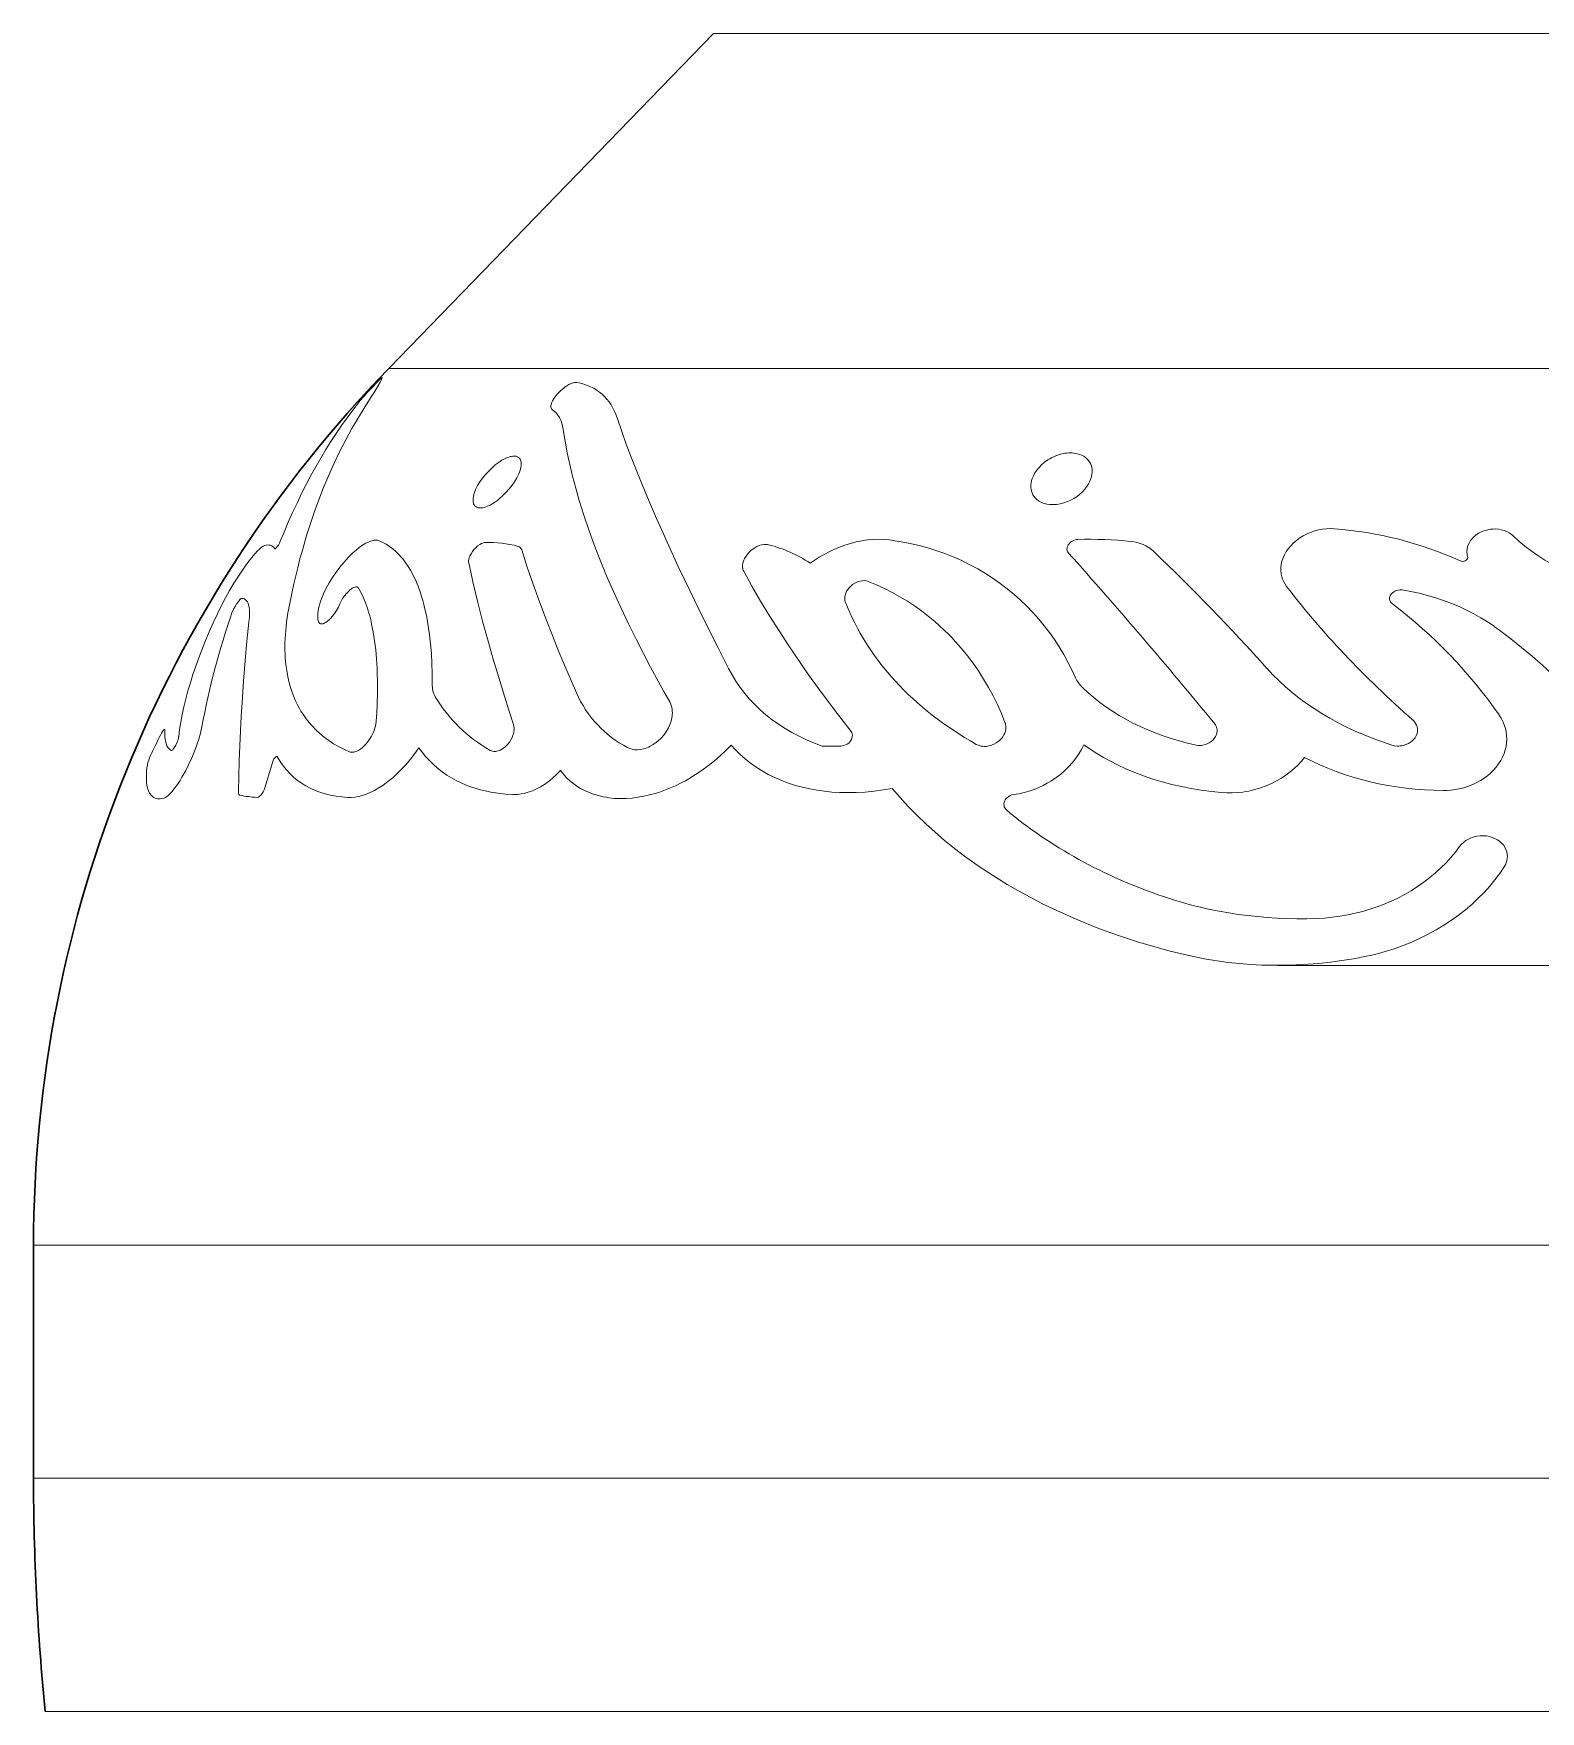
# Model space of a CAD drawing. Extents: x 0 to 594, y 0 to 575.
# Drawn here: x 235.61 to 267.91, y 260.41 to 296.38 of the extents above; entities that cross this region are included whole.
import ezdxf

# ---------------------------------------------------------------- set-up
doc = ezdxf.new("R2010")
doc.units = 0

msp = doc.modelspace()

# ---------------------------------------------------------------- linework, layer by layer
at = {"color": 7, "lineweight": 30, "ltscale": 0.250046}
msp.add_line((250.184, 296.379), (243.224, 289.196), dxfattribs=at)
at = {"color": 7, "lineweight": 13}
for p, q in [((288.915, 296.379), (250.184, 296.379)), ((295.023, 289.196), (243.224, 289.196)), ((262.283, 276.402), (328.295, 276.402)), ((301.703, 270.406), (235.612, 270.406)), ((301.703, 265.406), (235.612, 265.406)), ((301.484, 260.406), (235.862, 260.406))]:
    msp.add_line(p, q, dxfattribs=at)
at = {"color": 7, "lineweight": 13, "ltscale": 0.010202}
msp.add_line((252.925, 281.104), (252.517, 281.104), dxfattribs=at)
at = {"color": 7, "lineweight": 13, "ltscale": 0.014746}
msp.add_line((240.568, 280.208), (240.738, 280.773), dxfattribs=at)
at = {"color": 7, "lineweight": 30, "ltscale": 0.125}
msp.add_line((235.612, 265.406), (235.612, 270.406), dxfattribs=at)
at = {"color": 7, "lineweight": 13}
for points in [[(243.087, 289.002), (243.087, 289.003), (243.087, 289.004), (243.087, 289.004), (243.086, 289.004), (243.086, 289.004), (243.083, 289.003), (243.073, 288.996), (243.041, 288.967), (242.985, 288.913), (242.86, 288.784), (242.773, 288.69), (242.688, 288.596), (242.607, 288.501), (242.573, 288.461)], [(242.716, 288.381), (242.851, 288.592), (242.909, 288.685), (242.984, 288.808), (243.031, 288.89), (243.066, 288.955), (243.078, 288.981), (243.087, 289.002)], [(247.254, 288.898), (247.224, 288.899), (247.203, 288.896), (247.181, 288.891), (247.135, 288.875), (247.088, 288.852), (247.042, 288.825), (247.009, 288.803), (246.976, 288.779), (246.915, 288.727), (246.859, 288.671), (246.809, 288.614), (246.768, 288.559), (246.736, 288.504), (246.722, 288.475), (246.711, 288.448), (246.704, 288.422), (246.7, 288.398), (246.699, 288.383), (246.701, 288.368), (246.705, 288.35), (246.714, 288.334), (246.727, 288.322)], [(241.083, 284.059), (241.154, 284.408), (241.192, 284.582), (241.232, 284.755), (241.273, 284.923), (241.315, 285.09), (241.388, 285.356), (241.465, 285.618), (241.546, 285.876), (241.632, 286.131), (241.723, 286.381), (241.828, 286.649), (241.938, 286.913), (242.054, 287.171), (242.175, 287.424), (242.302, 287.672), (242.435, 287.914), (242.573, 288.15), (242.716, 288.381)], [(246.965, 287.888), (247.004, 287.642), (247.05, 287.393), (247.103, 287.141), (247.164, 286.887), (247.232, 286.63), (247.306, 286.37), (247.354, 286.213), (247.404, 286.055), (247.512, 285.737), (247.628, 285.416), (247.754, 285.091), (247.893, 284.754), (248.04, 284.414), (248.196, 284.071), (248.361, 283.726), (248.533, 283.377), (248.683, 283.085), (248.838, 282.791), (248.999, 282.495), (249.122, 282.272), (249.249, 282.049)], [(250.505, 282.768), (250.283, 283.208), (250.066, 283.643), (249.872, 284.036), (249.684, 284.423), (249.431, 284.955), (249.191, 285.476), (249.075, 285.732), (248.963, 285.985), (248.77, 286.433), (248.589, 286.87), (248.504, 287.085), (248.422, 287.298), (248.317, 287.576), (248.219, 287.85), (248.127, 288.119)], [(245.919, 286.769), (245.968, 286.852), (245.99, 286.895), (246.01, 286.938), (246.026, 286.977), (246.039, 287.016), (246.053, 287.07), (246.061, 287.122), (246.063, 287.146), (246.062, 287.17), (246.06, 287.193), (246.055, 287.214), (246.049, 287.234), (246.041, 287.252), (246.026, 287.273), (246.006, 287.291), (245.983, 287.305), (245.953, 287.315), (245.92, 287.319), (245.884, 287.318), (245.857, 287.314), (245.829, 287.308), (245.797, 287.299), (245.764, 287.287), (245.706, 287.261), (245.648, 287.229), (245.592, 287.192), (245.55, 287.162), (245.509, 287.131), (245.431, 287.063), (245.36, 286.993), (245.294, 286.92), (245.234, 286.845), (245.18, 286.769)], [(258.276, 286.839), (258.288, 286.885), (258.297, 286.93), (258.301, 286.976), (258.301, 287.005), (258.299, 287.034), (258.293, 287.072), (258.284, 287.11), (258.27, 287.146), (258.25, 287.185), (258.225, 287.222), (258.194, 287.257), (258.159, 287.288), (258.12, 287.315), (258.078, 287.338), (258.031, 287.357), (257.981, 287.371), (257.946, 287.378), (257.91, 287.384), (257.874, 287.387), (257.836, 287.388), (257.798, 287.387), (257.76, 287.384), (257.719, 287.379), (257.678, 287.372), (257.601, 287.352), (257.542, 287.333), (257.486, 287.31), (257.431, 287.283), (257.392, 287.261), (257.354, 287.238), (257.282, 287.187), (257.216, 287.131), (257.163, 287.077), (257.115, 287.02), (257.075, 286.961), (257.042, 286.9), (257.016, 286.839)], [(245.18, 286.769), (245.13, 286.687), (245.107, 286.644), (245.087, 286.601), (245.07, 286.56), (245.056, 286.52), (245.041, 286.465), (245.032, 286.412), (245.031, 286.387), (245.031, 286.362), (245.033, 286.339), (245.038, 286.318), (245.044, 286.297), (245.053, 286.278), (245.069, 286.256), (245.089, 286.238), (245.113, 286.223), (245.143, 286.213), (245.178, 286.209), (245.215, 286.21), (245.244, 286.214), (245.273, 286.22), (245.305, 286.23), (245.338, 286.243), (245.397, 286.27), (245.455, 286.303), (245.512, 286.34), (245.554, 286.371), (245.595, 286.404), (245.673, 286.473), (245.744, 286.544), (245.808, 286.618), (245.867, 286.693), (245.919, 286.769)], [(257.016, 286.839), (257.002, 286.794), (256.992, 286.748), (256.987, 286.703), (256.986, 286.673), (256.987, 286.643), (256.991, 286.605), (257, 286.566), (257.013, 286.529), (257.032, 286.489), (257.057, 286.451), (257.088, 286.415), (257.124, 286.383), (257.168, 286.352), (257.217, 286.327), (257.272, 286.306), (257.33, 286.292), (257.392, 286.283), (257.455, 286.28), (257.495, 286.281), (257.535, 286.284), (257.577, 286.289), (257.617, 286.297), (257.697, 286.317), (257.772, 286.343), (257.844, 286.376), (257.912, 286.413), (257.978, 286.457), (258.039, 286.504), (258.094, 286.555), (258.144, 286.609), (258.187, 286.665), (258.223, 286.722), (258.253, 286.78), (258.276, 286.839)], [(263.494, 285.761), (263.409, 285.764), (263.323, 285.761), (263.238, 285.751), (263.154, 285.736), (263.072, 285.714), (262.993, 285.688), (262.908, 285.652), (262.827, 285.61), (262.752, 285.564), (262.682, 285.513), (262.618, 285.458), (262.559, 285.399), (262.508, 285.337), (262.463, 285.272), (262.424, 285.206), (262.394, 285.137), (262.37, 285.067), (262.354, 284.996), (262.347, 284.926), (262.346, 284.891), (262.347, 284.855), (262.35, 284.821), (262.355, 284.787), (262.367, 284.732), (262.384, 284.679), (262.407, 284.627), (262.435, 284.576), (262.469, 284.527)], [(267.326, 285.61), (267.285, 285.645), (267.238, 285.676), (267.187, 285.703), (267.131, 285.725), (267.071, 285.741), (267.014, 285.752), (266.954, 285.757), (266.895, 285.756), (266.836, 285.751), (266.779, 285.741), (266.723, 285.726), (266.673, 285.709), (266.626, 285.688), (266.581, 285.664), (266.524, 285.626), (266.473, 285.583), (266.45, 285.56), (266.429, 285.535), (266.411, 285.511), (266.394, 285.485), (266.367, 285.435), (266.348, 285.383), (266.336, 285.33), (266.333, 285.277), (266.337, 285.225), (266.342, 285.198), (266.349, 285.173)], [(240.56, 285.401), (240.547, 285.396), (240.532, 285.388), (240.498, 285.364), (240.454, 285.326), (240.407, 285.278), (240.365, 285.232), (240.322, 285.182), (240.264, 285.111), (240.207, 285.037), (240.103, 284.894), (240.001, 284.745), (239.904, 284.592), (239.812, 284.438), (239.725, 284.284), (239.646, 284.132)], [(240.893, 285.474), (240.884, 285.454), (240.859, 285.411), (240.836, 285.38), (240.812, 285.351), (240.795, 285.337), (240.788, 285.333), (240.785, 285.333), (240.782, 285.334)], [(243.023, 285.504), (242.989, 285.514), (242.951, 285.517), (242.911, 285.515), (242.868, 285.506), (242.837, 285.497), (242.806, 285.485), (242.769, 285.469), (242.733, 285.45), (242.664, 285.409), (242.593, 285.359), (242.524, 285.305), (242.456, 285.245), (242.407, 285.198), (242.359, 285.15), (242.266, 285.048), (242.178, 284.941), (242.096, 284.831), (242.019, 284.718), (241.949, 284.603), (241.885, 284.486), (241.829, 284.368), (241.785, 284.26), (241.765, 284.206), (241.748, 284.152), (241.729, 284.082), (241.715, 284.012), (241.706, 283.945), (241.703, 283.881), (241.705, 283.849), (241.708, 283.818), (241.713, 283.792), (241.72, 283.768)], [(244.157, 282.441), (244.156, 282.66), (244.15, 282.875), (244.139, 283.087), (244.122, 283.295), (244.1, 283.49), (244.073, 283.681), (244.04, 283.866), (244.001, 284.046), (243.978, 284.137), (243.954, 284.226), (243.929, 284.308), (243.903, 284.388), (243.852, 284.529), (243.796, 284.664), (243.765, 284.729), (243.734, 284.792), (243.689, 284.874), (243.642, 284.952), (243.592, 285.026), (243.524, 285.117), (243.487, 285.16), (243.45, 285.202), (243.412, 285.24), (243.374, 285.277), (243.309, 285.333), (243.242, 285.383), (243.171, 285.429), (243.098, 285.469), (243.023, 285.504)], [(245.29, 285.468), (245.272, 285.466), (245.253, 285.462), (245.233, 285.455), (245.213, 285.447), (245.175, 285.426), (245.13, 285.393), (245.088, 285.356), (245.05, 285.315), (245.017, 285.271), (244.988, 285.226), (244.964, 285.18), (244.953, 285.152), (244.944, 285.125), (244.939, 285.101), (244.936, 285.078), (244.935, 285.054), (244.938, 285.032)], [(247.248, 282.243), (247.132, 282.51), (247.019, 282.775), (246.872, 283.125), (246.732, 283.472), (246.598, 283.815), (246.454, 284.196), (246.319, 284.572), (246.193, 284.942), (246.075, 285.307)], [(251.364, 285.418), (251.342, 285.423), (251.318, 285.425), (251.269, 285.424), (251.217, 285.416), (251.165, 285.4), (251.115, 285.379), (251.069, 285.353), (251.014, 285.315), (250.964, 285.273), (250.92, 285.226), (250.883, 285.175), (250.852, 285.123), (250.829, 285.07), (250.816, 285.024), (250.809, 284.979), (250.809, 284.935), (250.812, 284.914), (250.817, 284.893), (250.824, 284.873), (250.832, 284.854)], [(253.96, 285.522), (253.845, 285.533), (253.728, 285.536), (253.609, 285.533), (253.487, 285.521), (253.366, 285.503), (253.245, 285.479), (253.122, 285.447), (253.001, 285.409), (252.883, 285.366), (252.766, 285.317), (252.653, 285.263), (252.584, 285.227), (252.517, 285.19), (252.449, 285.151), (252.383, 285.109), (252.256, 285.024)], [(257.946, 282.569), (257.867, 282.739), (257.782, 282.905), (257.691, 283.069), (257.594, 283.23), (257.491, 283.387), (257.384, 283.537), (257.272, 283.683), (257.155, 283.826), (257.031, 283.964), (256.902, 284.099), (256.767, 284.229), (256.627, 284.354), (256.481, 284.475), (256.331, 284.589), (256.176, 284.698), (256.016, 284.802), (255.851, 284.9), (255.68, 284.992), (255.505, 285.078), (255.325, 285.158), (255.141, 285.231), (254.953, 285.297), (254.761, 285.357), (254.565, 285.409), (254.367, 285.454), (254.165, 285.492), (253.96, 285.522)], [(257.997, 285.533), (257.969, 285.531), (257.941, 285.525), (257.905, 285.512), (257.871, 285.495), (257.84, 285.473), (257.815, 285.449), (257.79, 285.417), (257.78, 285.399), (257.772, 285.381), (257.766, 285.364), (257.762, 285.347), (257.761, 285.32), (257.765, 285.294), (257.775, 285.27), (257.791, 285.248)], [(271.106, 284.415), (270.896, 284.402), (270.686, 284.398), (270.476, 284.4), (270.266, 284.411), (270.057, 284.429), (269.85, 284.455), (269.646, 284.489), (269.444, 284.53), (269.245, 284.578), (269.051, 284.633), (268.861, 284.695), (268.676, 284.764), (268.585, 284.801), (268.496, 284.839), (268.327, 284.918), (268.164, 285.002), (268.007, 285.092), (267.857, 285.187), (267.714, 285.286), (267.577, 285.39), (267.448, 285.498), (267.326, 285.61)], [(244.938, 285.032), (244.982, 284.829), (245.028, 284.624), (245.127, 284.207), (245.236, 283.784), (245.353, 283.354), (245.464, 282.965), (245.581, 282.572), (245.705, 282.174), (245.801, 281.872), (245.899, 281.568)], [(266.349, 285.173), (266.352, 285.156), (266.35, 285.138), (266.344, 285.121), (266.334, 285.104), (266.318, 285.089), (266.299, 285.077), (266.274, 285.067), (266.246, 285.063), (266.217, 285.064), (266.191, 285.073)], [(250.832, 284.854), (251.01, 284.534), (251.195, 284.213), (251.389, 283.893), (251.59, 283.574), (251.798, 283.255), (252.013, 282.936), (252.146, 282.745), (252.28, 282.555), (252.556, 282.174), (252.84, 281.795), (253.133, 281.417)], [(253.502, 284.634), (253.463, 284.646), (253.422, 284.651), (253.375, 284.649), (253.328, 284.641), (253.298, 284.633), (253.27, 284.623), (253.241, 284.61), (253.214, 284.596), (253.165, 284.564), (253.127, 284.532), (253.093, 284.498), (253.064, 284.461), (253.039, 284.423), (253.02, 284.383), (253.011, 284.358), (253.004, 284.334), (253, 284.311), (252.997, 284.288), (252.997, 284.256), (253.001, 284.226), (253.01, 284.197)], [(256.433, 281.61), (256.355, 281.802), (256.27, 281.991), (256.178, 282.177), (256.08, 282.36), (255.974, 282.539), (255.862, 282.714), (255.748, 282.878), (255.627, 283.038), (255.501, 283.194), (255.367, 283.346), (255.298, 283.42), (255.228, 283.493), (255.131, 283.588), (255.032, 283.681), (254.93, 283.771), (254.789, 283.888), (254.644, 284), (254.494, 284.107), (254.34, 284.209), (254.181, 284.305), (254.017, 284.396), (253.849, 284.482), (253.678, 284.561), (253.502, 284.634)], [(239.872, 283.977), (239.883, 284.006), (239.897, 284.036), (239.93, 284.097), (239.967, 284.156), (240.009, 284.212), (240.035, 284.242), (240.048, 284.254), (240.057, 284.26), (240.065, 284.264), (240.069, 284.265)], [(240.069, 284.265), (240.101, 284.264), (240.13, 284.256), (240.156, 284.241), (240.178, 284.22), (240.195, 284.196), (240.209, 284.167), (240.221, 284.133), (240.228, 284.106), (240.233, 284.076), (240.238, 284.031), (240.241, 283.983), (240.241, 283.932), (240.239, 283.877), (240.228, 283.76)], [(242.178, 284.151), (242.204, 284.208), (242.237, 284.265), (242.275, 284.322), (242.319, 284.376), (242.366, 284.426), (242.392, 284.449), (242.418, 284.47), (242.444, 284.487), (242.47, 284.501), (242.497, 284.512), (242.522, 284.516), (242.544, 284.514), (242.554, 284.51), (242.563, 284.505), (242.571, 284.497), (242.577, 284.489)], [(242.577, 284.489), (242.631, 284.389), (242.681, 284.284), (242.726, 284.173), (242.767, 284.057), (242.792, 283.976), (242.816, 283.894), (242.838, 283.809), (242.858, 283.722), (242.894, 283.544), (242.923, 283.359), (242.946, 283.169), (242.964, 282.974), (242.976, 282.774), (242.98, 282.647), (242.983, 282.519), (242.983, 282.259), (242.976, 281.994), (242.967, 281.815), (242.955, 281.634)], [(264.736, 284.151), (264.713, 284.172), (264.695, 284.196), (264.683, 284.223), (264.677, 284.252), (264.677, 284.283), (264.684, 284.313), (264.698, 284.342), (264.716, 284.367), (264.739, 284.391), (264.766, 284.411), (264.79, 284.425), (264.817, 284.437), (264.858, 284.448), (264.902, 284.452), (264.944, 284.45)], [(264.944, 284.45), (265.128, 284.418), (265.309, 284.379), (265.488, 284.334), (265.663, 284.283), (265.835, 284.226), (266.003, 284.162), (266.166, 284.093), (266.326, 284.019), (266.48, 283.939), (266.63, 283.854), (266.775, 283.764), (266.915, 283.67)], [(242.381, 280.98), (242.263, 281.033), (242.15, 281.091), (242.042, 281.153), (241.939, 281.221), (241.842, 281.293), (241.749, 281.369), (241.662, 281.45), (241.581, 281.534), (241.516, 281.61), (241.454, 281.689), (241.397, 281.77), (241.344, 281.854), (241.31, 281.911), (241.279, 281.97), (241.249, 282.029), (241.221, 282.09), (241.171, 282.214), (241.128, 282.336), (241.092, 282.462), (241.062, 282.59), (241.039, 282.721), (241.021, 282.854), (241.008, 282.99), (241.004, 283.072), (241.001, 283.155), (241.001, 283.322), (241.009, 283.492), (241.024, 283.664), (241.036, 283.76), (241.049, 283.857), (241.065, 283.958), (241.083, 284.059)], [(241.72, 283.768), (241.724, 283.756), (241.731, 283.746), (241.738, 283.737), (241.747, 283.73), (241.762, 283.724), (241.78, 283.721), (241.8, 283.723), (241.816, 283.727), (241.832, 283.733), (241.853, 283.743), (241.873, 283.755), (241.913, 283.784), (241.953, 283.818), (241.981, 283.847), (242.009, 283.878), (242.06, 283.943), (242.106, 284.011), (242.145, 284.081), (242.178, 284.151)], [(240.228, 283.76), (240.184, 283.355), (240.144, 282.934), (240.11, 282.497), (240.08, 282.047), (240.062, 281.739), (240.047, 281.427), (240.021, 280.786), (240.001, 280.128)], [(249.249, 282.049), (249.271, 282.003), (249.287, 281.954), (249.298, 281.904), (249.303, 281.852), (249.304, 281.818), (249.303, 281.783), (249.3, 281.747), (249.294, 281.711), (249.277, 281.639), (249.252, 281.566), (249.22, 281.494), (249.18, 281.424), (249.133, 281.356), (249.106, 281.322), (249.077, 281.289), (249.047, 281.258), (249.015, 281.228), (248.957, 281.18), (248.895, 281.136), (248.828, 281.098), (248.792, 281.08), (248.755, 281.065), (248.72, 281.053), (248.685, 281.042), (248.622, 281.029), (248.559, 281.023), (248.528, 281.023), (248.497, 281.025), (248.443, 281.034), (248.391, 281.049), (248.345, 281.07)], [(265.826, 280.151), (265.912, 280.152), (265.999, 280.159), (266.082, 280.169), (266.164, 280.184), (266.266, 280.21), (266.366, 280.242), (266.462, 280.28), (266.547, 280.32), (266.628, 280.365), (266.704, 280.415), (266.776, 280.468), (266.842, 280.525), (266.903, 280.586), (266.961, 280.652), (267.013, 280.721), (267.058, 280.793), (267.097, 280.867), (267.129, 280.942), (267.154, 281.019), (267.172, 281.096), (267.183, 281.174), (267.187, 281.252), (267.184, 281.329), (267.175, 281.406), (267.158, 281.482), (267.135, 281.557), (267.105, 281.63), (267.068, 281.701), (267.025, 281.769)], [(238.427, 281.439), (238.426, 281.454), (238.424, 281.459), (238.42, 281.461), (238.416, 281.46), (238.408, 281.455), (238.398, 281.446), (238.377, 281.417), (238.354, 281.379), (238.332, 281.339)], [(238.381, 279.979), (238.409, 279.988), (238.439, 280.003), (238.47, 280.024), (238.498, 280.046), (238.525, 280.072), (238.581, 280.131), (238.636, 280.199), (238.673, 280.249), (238.71, 280.302), (238.752, 280.367), (238.793, 280.434), (238.866, 280.564), (238.934, 280.699), (238.998, 280.836), (239.055, 280.973), (239.107, 281.111), (239.152, 281.248), (239.19, 281.382), (239.206, 281.448), (239.219, 281.512)], [(242.955, 281.634), (242.947, 281.57), (242.932, 281.505), (242.911, 281.44), (242.884, 281.375), (242.852, 281.312), (242.815, 281.25), (242.773, 281.19), (242.728, 281.135), (242.678, 281.085), (242.652, 281.063), (242.625, 281.041), (242.583, 281.014), (242.539, 280.992), (242.495, 280.976), (242.473, 280.972), (242.452, 280.969), (242.433, 280.969), (242.415, 280.971), (242.398, 280.975), (242.381, 280.98)], [(245.899, 281.568), (245.908, 281.532), (245.912, 281.494), (245.912, 281.455), (245.909, 281.426), (245.904, 281.397), (245.897, 281.367), (245.887, 281.336), (245.867, 281.286), (245.842, 281.237), (245.812, 281.19), (245.777, 281.145), (245.737, 281.104), (245.713, 281.081), (245.686, 281.061), (245.649, 281.036), (245.61, 281.016), (245.569, 281), (245.544, 280.993), (245.52, 280.989), (245.497, 280.987), (245.475, 280.988), (245.449, 280.992), (245.424, 281), (245.401, 281.01)], [(253.133, 281.417), (253.148, 281.392), (253.157, 281.365), (253.161, 281.336), (253.16, 281.307), (253.157, 281.288), (253.151, 281.269), (253.143, 281.249), (253.133, 281.23), (253.108, 281.194), (253.083, 281.168), (253.052, 281.145), (253.018, 281.126), (252.98, 281.112), (252.953, 281.106), (252.925, 281.104)], [(255.817, 281.14), (255.862, 281.119), (255.912, 281.104), (255.951, 281.098), (255.99, 281.096), (256.03, 281.097), (256.088, 281.106), (256.145, 281.122), (256.196, 281.143), (256.243, 281.169), (256.286, 281.199), (256.325, 281.233), (256.357, 281.267), (256.384, 281.303), (256.408, 281.341), (256.426, 281.38), (256.441, 281.426), (256.45, 281.473), (256.452, 281.52), (256.446, 281.566), (256.441, 281.588), (256.433, 281.61)], [(260.926, 281.582), (260.944, 281.557), (260.958, 281.531), (260.969, 281.504), (260.974, 281.483), (260.978, 281.462), (260.979, 281.424), (260.975, 281.386), (260.964, 281.348), (260.948, 281.311), (260.926, 281.275), (260.894, 281.236), (260.854, 281.201), (260.809, 281.17), (260.768, 281.15), (260.724, 281.134), (260.676, 281.122), (260.627, 281.117), (260.577, 281.117), (260.529, 281.124)], [(265.178, 281.657), (265.209, 281.625), (265.235, 281.59), (265.255, 281.552), (265.268, 281.513), (265.275, 281.475), (265.276, 281.436), (265.271, 281.397), (265.261, 281.358), (265.245, 281.32), (265.223, 281.283), (265.195, 281.248), (265.163, 281.215), (265.123, 281.184), (265.079, 281.157), (265.024, 281.133), (264.965, 281.116), (264.935, 281.11), (264.904, 281.106), (264.873, 281.104), (264.842, 281.104), (264.783, 281.11), (264.727, 281.124)], [(238.722, 281.303), (238.717, 281.275), (238.71, 281.246), (238.688, 281.185), (238.66, 281.124), (238.64, 281.088), (238.619, 281.055), (238.597, 281.027), (238.587, 281.017), (238.578, 281.01), (238.57, 281.007), (238.563, 281.008)], [(242.349, 280.002), (242.422, 280.002), (242.498, 280.008), (242.574, 280.022), (242.652, 280.041), (242.729, 280.067), (242.777, 280.086), (242.825, 280.106), (242.92, 280.153), (243.013, 280.207), (243.097, 280.261), (243.179, 280.32), (243.259, 280.383), (243.317, 280.431), (243.373, 280.482), (243.43, 280.535), (243.486, 280.591), (243.591, 280.703), (243.691, 280.821), (243.784, 280.942), (243.873, 281.066)], [(243.873, 281.066), (243.942, 280.971), (244.016, 280.879), (244.096, 280.791), (244.181, 280.707), (244.272, 280.628), (244.368, 280.553), (244.469, 280.482), (244.567, 280.422), (244.669, 280.365), (244.776, 280.313), (244.886, 280.266), (245, 280.224), (245.118, 280.186), (245.19, 280.166), (245.263, 280.147), (245.412, 280.116), (245.566, 280.091), (245.722, 280.074), (245.882, 280.064)], [(246.904, 280.577), (246.967, 280.499), (247.037, 280.424), (247.112, 280.354), (247.182, 280.298), (247.257, 280.245), (247.335, 280.196), (247.418, 280.152), (247.504, 280.113), (247.594, 280.078), (247.669, 280.054), (247.745, 280.033), (247.823, 280.015), (247.883, 280.004), (247.943, 279.995), (248.066, 279.982), (248.191, 279.977), (248.315, 279.979), (248.44, 279.988), (248.565, 280.004), (248.69, 280.026), (248.815, 280.054), (248.938, 280.087), (249.012, 280.11), (249.085, 280.135), (249.23, 280.19), (249.372, 280.252), (249.51, 280.32), (249.585, 280.36), (249.659, 280.402), (249.803, 280.49), (249.942, 280.584), (250.077, 280.683), (250.206, 280.787), (250.33, 280.895), (250.449, 281.008), (250.562, 281.124)], [(250.562, 281.124), (250.656, 281.02), (250.757, 280.921), (250.865, 280.826), (250.979, 280.735), (251.1, 280.65), (251.227, 280.57), (251.36, 280.496), (251.499, 280.428), (251.643, 280.366), (251.792, 280.31), (251.945, 280.261), (252.095, 280.22), (252.248, 280.185), (252.404, 280.157), (252.562, 280.134), (252.723, 280.118), (252.885, 280.108), (253.05, 280.104), (253.146, 280.104), (253.242, 280.106), (253.436, 280.117), (253.63, 280.136), (253.823, 280.162), (254.016, 280.195)], [(256.618, 280.064), (256.73, 280.082), (256.842, 280.107), (256.951, 280.138), (257.057, 280.175), (257.155, 280.214), (257.249, 280.258), (257.339, 280.306), (257.427, 280.358), (257.53, 280.428), (257.628, 280.503), (257.719, 280.582), (257.804, 280.665), (257.882, 280.752), (257.953, 280.843), (258.017, 280.935), (258.074, 281.031), (258.124, 281.128)], [(258.124, 281.128), (258.259, 281.035), (258.398, 280.945), (258.542, 280.859), (258.691, 280.778), (258.844, 280.7), (259.026, 280.615), (259.213, 280.536), (259.405, 280.463), (259.601, 280.396), (259.802, 280.335), (260.007, 280.281), (260.215, 280.233), (260.426, 280.191), (260.64, 280.156), (260.856, 280.127), (261.074, 280.105)], [(238.052, 280.703), (238.043, 280.636), (238.036, 280.57), (238.031, 280.486), (238.03, 280.406), (238.034, 280.331), (238.042, 280.262), (238.056, 280.198), (238.075, 280.141), (238.097, 280.096), (238.11, 280.076), (238.124, 280.057), (238.145, 280.035), (238.168, 280.016), (238.192, 280.001), (238.219, 279.989), (238.248, 279.98), (238.279, 279.975), (238.303, 279.973), (238.328, 279.973), (238.381, 279.979)], [(240.738, 280.773), (240.752, 280.808), (240.763, 280.827), (240.776, 280.844), (240.787, 280.857), (240.799, 280.867), (240.809, 280.874), (240.82, 280.878), (240.83, 280.878), (240.838, 280.874), (240.844, 280.867)], [(261.074, 280.105), (261.188, 280.098), (261.303, 280.098), (261.418, 280.105), (261.532, 280.117), (261.597, 280.127), (261.661, 280.139), (261.788, 280.169), (261.912, 280.206), (262.032, 280.25), (262.148, 280.301), (262.255, 280.355), (262.358, 280.415), (262.455, 280.479), (262.547, 280.548), (262.633, 280.621), (262.712, 280.697), (262.786, 280.777), (262.853, 280.859)], [(245.882, 280.064), (245.936, 280.063), (245.99, 280.066), (246.065, 280.076), (246.141, 280.092), (246.216, 280.113), (246.306, 280.145), (246.393, 280.185), (246.479, 280.23), (246.561, 280.281), (246.64, 280.337), (246.688, 280.374), (246.734, 280.412), (246.822, 280.492), (246.904, 280.577)], [(240.001, 280.128), (240.002, 280.101), (240.008, 280.077), (240.014, 280.066), (240.021, 280.058), (240.028, 280.053), (240.037, 280.05)], [(240.398, 280.001), (240.417, 280.004), (240.433, 280.01), (240.448, 280.019), (240.465, 280.033), (240.482, 280.05), (240.51, 280.085), (240.534, 280.125), (240.553, 280.166), (240.568, 280.208)], [(254.016, 280.195), (254.127, 280.065), (254.242, 279.936), (254.36, 279.809), (254.451, 279.715), (254.543, 279.621), (254.734, 279.437), (254.933, 279.256), (255.139, 279.08), (255.352, 278.908), (255.565, 278.745), (255.784, 278.586), (256.009, 278.432), (256.241, 278.283), (256.478, 278.137), (256.721, 277.997), (256.97, 277.861), (257.224, 277.729), (257.483, 277.603), (257.748, 277.482), (257.896, 277.417), (258.047, 277.353), (258.351, 277.231), (258.661, 277.115), (258.976, 277.005), (259.296, 276.902), (259.62, 276.806), (259.948, 276.716), (260.28, 276.633)], [(256.465, 279.734), (256.445, 279.754), (256.429, 279.778), (256.418, 279.803), (256.412, 279.832), (256.411, 279.862), (256.415, 279.892), (256.425, 279.921), (256.44, 279.95), (256.46, 279.978), (256.485, 280.003), (256.514, 280.025), (256.546, 280.043), (256.581, 280.056), (256.618, 280.064)], [(267.133, 278.513), (267.158, 278.555), (267.177, 278.599), (267.19, 278.644), (267.199, 278.689), (267.202, 278.735), (267.198, 278.787), (267.188, 278.838), (267.17, 278.888), (267.146, 278.936), (267.115, 278.982), (267.078, 279.022), (267.036, 279.06), (266.988, 279.094), (266.935, 279.123), (266.878, 279.146), (266.817, 279.164), (266.751, 279.177), (266.682, 279.182), (266.614, 279.18), (266.549, 279.172), (266.486, 279.157), (266.426, 279.137), (266.364, 279.109), (266.308, 279.075), (266.257, 279.036), (266.212, 278.993), (266.175, 278.947)], [(266.175, 278.947), (266.086, 278.828), (265.99, 278.712), (265.887, 278.6), (265.777, 278.49), (265.661, 278.384), (265.539, 278.282), (265.41, 278.183), (265.276, 278.09), (265.136, 278.001), (264.991, 277.917), (264.852, 277.845), (264.708, 277.777), (264.561, 277.714), (264.41, 277.656), (264.256, 277.604), (264.1, 277.558), (263.94, 277.517), (263.778, 277.483), (263.614, 277.454), (263.448, 277.432), (263.281, 277.416), (263.113, 277.407)], [(264.144, 276.59), (264.292, 276.622), (264.438, 276.658), (264.583, 276.699), (264.776, 276.759), (264.965, 276.827), (265.15, 276.902), (265.331, 276.983), (265.506, 277.07), (265.676, 277.163), (265.842, 277.263), (266.002, 277.368), (266.156, 277.479), (266.303, 277.594), (266.443, 277.714), (266.576, 277.839), (266.703, 277.967), (266.822, 278.099), (266.933, 278.234), (267.037, 278.372), (267.133, 278.513)]]:
    msp.add_lwpolyline(points, dxfattribs=at)
at = {"color": 7, "lineweight": 30}
for centre, radius, start, end in [((262.612, 270.406), 27, 135.8974, 180), ((285.737, 265.406), 50.125, 180, 185.7248)]:
    msp.add_arc(centre, radius, start, end, dxfattribs=at)
at = {"color": 7, "lineweight": 13}
for centre, radius, start, end in [((262.917, 277.856), 7.925, 65.5933, 85.8264), ((245.369, 283.078), 2.391, 74.7595, 91.8916), ((245.968, 285.278), 0.111, 15.139, 74.5597), ((250.706, 282.722), 2.775, 56.0415, 76.275), ((258.236, 276.918), 8.618, 84.0291, 91.5913), ((259.07, 284.676), 0.815, 47.81, 85.5819), ((226.769, 251.044), 47.445, 41.9621, 46.1851), ((171.676, 208.377), 115.433, 39.35928, 41.75405), ((255.449, 278.538), 16.5, 160.7515, 169.6148), ((258.356, 275.724), 10.569, 34.8892, 52.8685), ((244.702, 282.417), 0.545, 177.4027, 208.2406), ((258.57, 282.849), 0.684, 204.1363, 226.1082), ((249.47, 283.224), 2.43, 203.8199, 242.4138), ((251.585, 274.648), 14.846, 153.2133, 155.0977), ((238.889, 280.52), 0.857, 153.758, 167.649), ((240.524, 282.328), 2.33, 257.9109, 266.9003)]:
    msp.add_arc(centre, radius, start, end, dxfattribs=at)
for centre, major_axis, ratio, start_param, end_param in [((242.904, 282.24), (-4.826, -6.461), 0.349764, 2.90298, 3.319458), ((329.599, 133.762), (84.579, -156.786), 0.202845, 3.228722, 3.309557), ((244.48, 285.554), (-2.28, -2.742), 0.370051, 2.819655, 3.173596), ((238.062, 279.681), (-2.647, -5.719), 0.154053, 3.044472, 3.281872), ((263.85, 287.614), (11.018, 2.866), 0.661323, 3.218552, 3.740404), ((285.472, 286.669), (25.255, -5.732), 0.522975, 3.700357, 3.906618), ((245.363, 285.978), (-6.08, -6.798), 0.403901, 5.317378, 5.762602), ((261.051, 276.664), (9.717, -2.736), 0.888811, 0.712565, 1.190612), ((256.013, 285.626), (5.484, 2.903), 0.699008, 3.129888, 3.717191), ((267.729, 285.79), (6.707, 0.85), 0.740151, 3.615704, 4.156984), ((250.768, 286.282), (6.47, 4.244), 0.628351, 3.112233, 3.44752), ((262.801, 285.401), (5.658, 1.433), 0.740191, 3.570352, 4.121354), ((240.649, 284.337), (-2.094, -3.324), 0.225446, 5.894857, 6.29374), ((245.744, 285.535), (-4.566, -5.092), 0.476387, 6.119159, 6.649106), ((266.266, 284.402), (5.592, 0.66), 0.751104, 3.970591, 4.545533), ((266.088, 285.717), (11.992, 2.024), 0.697398, 3.673074, 4.052892), ((263.562, 283.26), (7.6, 1.384), 0.749003, 4.072421, 4.518272), ((262.991, 282.027), (7.131, 1.35), 0.765771, 4.182728, 4.729134)]:
    msp.add_ellipse(centre, major_axis=major_axis, ratio=ratio, start_param=start_param, end_param=end_param, dxfattribs=at)

doc.saveas('drawing.dxf')
